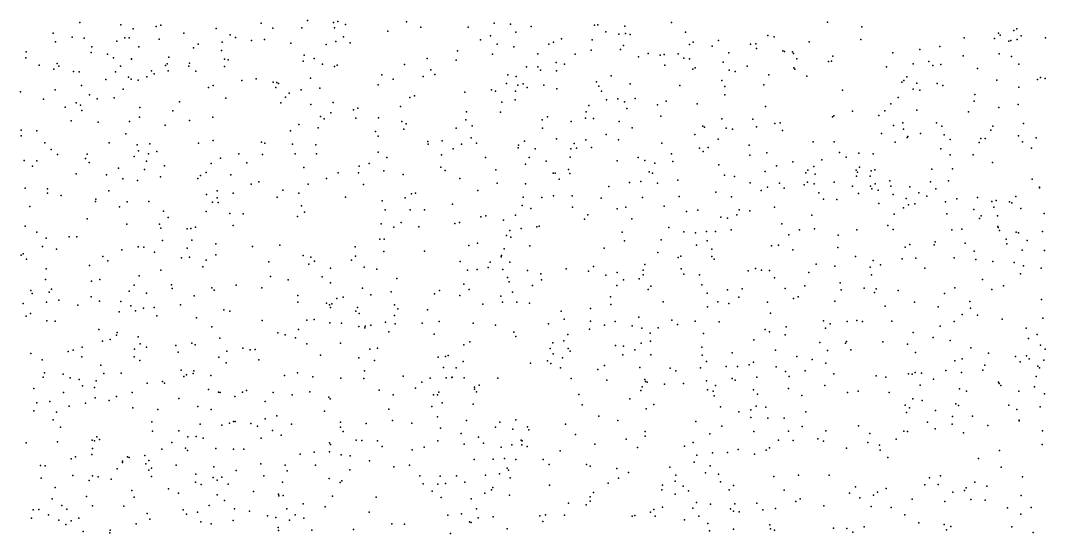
# Model space of a CAD drawing. Extents: x 2 to 99999, y 0 to 49999.
# Drawn here: x 37506 to 49996, y 43751 to 49999 of the extents above; entities that cross this region are included whole.
import ezdxf

# ---------------------------------------------------------------- set-up
doc = ezdxf.new("R2010")
doc.units = 0
doc.header["$MEASUREMENT"] = 0
doc.layers.add('points', color=50, linetype='Continuous')

msp = doc.modelspace()

# ---------------------------------------------------------------- linework, layer by layer
at = {"layer": 'points', "color": 3}
for p in [(38229, 49977, 42), (40437, 49965, 54), (41005, 49999, 90), (41321, 49976, 75), (41374, 49989, 31), (42208, 49983, 12), (43278, 49967, 15), (45439, 49974, 65), (47338, 49980, 67), (37903, 49847, 99), (38730, 49945, 44), (38880, 49896, 17), (39158, 49925, 79), (39217, 49941, 80), (39498, 49844, 11), (39891, 49901, 79), (40581, 49906, 15), (40933, 49911, 10), (41334, 49911, 93), (41466, 49949, 24), (41983, 49871, 18), (42384, 49920, 48), (42963, 49918, 60), (43479, 49954, 93), (43542, 49859, 74), (43729, 49926, 26), (44499, 49943, 41), (44540, 49945, 97), (44639, 49861, 44), (44872, 49930, 42), (44880, 49841, 35), (45610, 49858, 13), (47760, 49924, 74), (49423, 49845, 39), (49610, 49877, 97), (49645, 49897, 15), (37933, 49738, 72), (38136, 49798, 28), (38284, 49784, 54), (38682, 49747, 48), (38777, 49790, 51), (38832, 49787, 99), (39194, 49770, 88), (39670, 49713, 59), (39965, 49734, 43), (40060, 49825, 62), (40128, 49792, 78), (40319, 49757, 59), (40481, 49768, 58), (40802, 49724, 27), (41349, 49745, 33), (41444, 49802, 29), (41522, 49726, 59), (43113, 49763, 30), (43233, 49813, 44), (43315, 49712, 46), (43943, 49711, 47), (43999, 49734, 92), (44099, 49776, 43), (44472, 49764, 72), (44797, 49831, 41), (44936, 49829, 81), (45703, 49734, 2), (46013, 49754, 20), (46400, 49711, 19), (46468, 49715, 85), (46613, 49816, 96), (46691, 49800, 60), (47116, 49738, 57), (47744, 49768, 44), (49005, 49788, 89), (49373, 49780, 27), (49445, 49820, 47), (49549, 49749, 85), (49575, 49757, 6), (49649, 49767, 9), (49700, 49812, 1), (49996, 49789, 3), (37574, 49618, 37), (38367, 49608, 47), (38376, 49679, 98), (38565, 49588, 74), (38950, 49677, 84), (39614, 49667, 62), (39954, 49632, 48), (41231, 49707, 60), (42830, 49631, 14), (43256, 49589, 49), (43517, 49678, 10), (43811, 49593, 89), (44267, 49591, 11), (44462, 49640, 51), (44817, 49645, 63), (44852, 49696, 37), (45153, 49596, 69), (45520, 49592, 22), (45659, 49705, 41), (45933, 49687, 62), (46139, 49605, 5), (46476, 49660, 46), (46796, 49628, 99), (46814, 49622, 11), (46915, 49617, 31), (46926, 49599, 60), (48134, 49607, 19), (48465, 49648, 35), (48710, 49684, 62), (49431, 49594, 87), (37570, 49543, 90), (37953, 49474, 63), (38638, 49544, 8), (38858, 49530, 75), (38860, 49534, 4), (39294, 49471, 18), (39315, 49552, 5), (39564, 49478, 84), (39990, 49528, 28), (40035, 49521, 30), (40949, 49503, 48), (40963, 49576, 97), (41083, 49535, 100), (41187, 49468, 84), (42186, 49463, 28), (42461, 49537, 94), (42816, 49517, 62), (44034, 49486, 90), (44137, 49467, 45), (45036, 49557, 74), (45299, 49577, 82), (45351, 49584, 47), (45590, 49541, 53), (45657, 49533, 87), (46069, 49492, 67), (46967, 49533, 41), (47352, 49501, 87), (47388, 49506, 68), (47404, 49563, 48), (48384, 49472, 35), (48575, 49500, 99), (48721, 49464, 66), (48992, 49568, 62), (49582, 49560, 8), (49670, 49467, 49), (37733, 49457, 50), (37914, 49405, 13), (37972, 49443, 34), (38150, 49378, 11), (38221, 49374, 84), (38663, 49375, 8), (38726, 49442, 45), (39102, 49387, 15), (39135, 49351, 7), (39275, 49451, 37), (39305, 49386, 57), (39558, 49445, 59), (39642, 49382, 93), (39993, 49437, 79), (41334, 49438, 35), (41364, 49457, 16), (41910, 49336, 97), (42506, 49397, 45), (42554, 49341, 3), (43446, 49338, 94), (43673, 49434, 42), (43809, 49433, 91), (43844, 49393, 0), (44038, 49387, 98), (45358, 49456, 96), (45697, 49406, 81), (45727, 49421, 94), (46140, 49396, 34), (46215, 49380, 95), (46361, 49444, 68), (46623, 49336, 47), (46931, 49423, 94), (46940, 49407, 32), (48058, 49434, 41), (48624, 49453, 16), (49169, 49414, 72), (38548, 49279, 71), (38822, 49310, 13), (38855, 49284, 0), (38941, 49271, 76), (39047, 49313, 1), (40205, 49267, 30), (40378, 49288, 96), (40587, 49247, 39), (40628, 49245, 27), (40649, 49232, 54), (41038, 49298, 57), (41865, 49215, 9), (42047, 49285, 14), (42413, 49318, 65), (43429, 49230, 16), (43547, 49317, 82), (43565, 49213, 29), (43633, 49229, 93), (43885, 49212, 36), (44523, 49254, 69), (44703, 49324, 89), (44935, 49227, 19), (46054, 49269, 38), (46565, 49217, 39), (47089, 49320, 43), (48245, 49250, 97), (48272, 49268, 74), (48307, 49315, 26), (48427, 49237, 98), (48677, 49231, 69), (49403, 49272, 14), (49900, 49281, 97), (49934, 49305, 70), (49992, 49294, 39), (37506, 49131, 68), (37930, 49156, 49), (38248, 49209, 12), (38345, 49094, 58), (38756, 49163, 66), (39796, 49185, 86), (39855, 49209, 77), (40616, 49185, 14), (40779, 49115, 30), (40927, 49155, 64), (41155, 49175, 86), (42921, 49128, 59), (43246, 49154, 18), (43296, 49138, 29), (43538, 49137, 5), (43681, 49182, 87), (44041, 49166, 96), (44552, 49198, 97), (44584, 49139, 29), (45542, 49208, 29), (46088, 49197, 98), (46088, 49095, 4), (47523, 49151, 93), (48385, 49161, 70), (48465, 49149, 24), (48746, 49206, 92), (49136, 49096, 47), (49670, 49189, 92), (37786, 49042, 72), (38185, 48998, 12), (38239, 48967, 91), (38442, 49044, 36), (38649, 49058, 60), (39443, 49007, 17), (40007, 49055, 6), (40680, 48997, 93), (40736, 49065, 96), (41045, 48978, 5), (41317, 48999, 18), (42251, 49060, 37), (42309, 49082, 1), (43373, 49003, 97), (43533, 49032, 67), (44433, 48964, 91), (44647, 49031, 79), (44783, 49046, 9), (44868, 49010, 83), (44998, 49049, 30), (45269, 48974, 58), (45373, 49015, 61), (45751, 48984, 62), (48113, 48985, 26), (48199, 49061, 77), (49128, 49015, 37), (49662, 48978, 81), (38049, 48943, 83), (38255, 48905, 37), (38960, 48940, 63), (39364, 48901, 43), (41286, 48874, 9), (41563, 48911, 41), (41616, 48933, 4), (42138, 48952, 65), (42939, 48885, 46), (43356, 48882, 65), (44398, 48886, 46), (44895, 48928, 94), (46586, 48950, 10), (47417, 48838, 11), (47644, 48893, 80), (47965, 48844, 54), (48040, 48897, 55), (48429, 48909, 36), (49059, 48888, 69), (49426, 48941, 50), (38122, 48779, 93), (38453, 48762, 11), (38835, 48770, 22), (38957, 48821, 10), (39267, 48724, 56), (39567, 48782, 20), (39848, 48820, 89), (40899, 48733, 54), (41160, 48832, 82), (41207, 48801, 24), (41594, 48810, 62), (41868, 48815, 30), (42151, 48769, 95), (42204, 48741, 5), (42931, 48791, 31), (43011, 48716, 64), (43861, 48790, 49), (43928, 48825, 48), (44218, 48770, 33), (44392, 48808, 51), (44489, 48804, 35), (44800, 48769, 84), (45310, 48834, 43), (45819, 48714, 68), (46054, 48802, 66), (46432, 48798, 61), (46698, 48743, 43), (46765, 48754, 67), (47400, 48825, 89), (48144, 48719, 21), (48256, 48754, 54), (48667, 48754, 58), (48734, 48712, 21), (49727, 48744, 59), (37514, 48663, 76), (37516, 48593, 8), (37704, 48654, 78), (38788, 48619, 1), (40796, 48657, 24), (41132, 48691, 57), (41831, 48649, 45), (41863, 48591, 64), (42176, 48677, 30), (42816, 48686, 80), (43865, 48686, 9), (44644, 48612, 10), (44960, 48692, 83), (45725, 48611, 67), (45842, 48699, 18), (46104, 48687, 11), (46182, 48676, 71), (46473, 48705, 58), (46793, 48661, 53), (47997, 48622, 30), (48265, 48677, 42), (48318, 48588, 54), (48473, 48623, 98), (48760, 48607, 62), (49332, 48665, 68), (49353, 48711, 75), (49666, 48593, 23), (37802, 48511, 17), (38585, 48509, 69), (38929, 48485, 61), (39083, 48497, 34), (39676, 48505, 39), (39855, 48538, 13), (40444, 48516, 85), (40485, 48507, 46), (40822, 48491, 29), (41106, 48484, 6), (42470, 48525, 60), (42474, 48495, 35), (42646, 48532, 25), (42881, 48492, 33), (42999, 48572, 5), (43061, 48504, 35), (43573, 48482, 45), (43649, 48531, 92), (44038, 48559, 11), (44253, 48502, 43), (44396, 48545, 33), (44793, 48546, 31), (45320, 48507, 28), (46008, 48554, 98), (46387, 48482, 26), (47166, 48520, 44), (47422, 48522, 49), (48164, 48519, 84), (48310, 48573, 29), (48835, 48549, 14), (49186, 48515, 97), (49209, 48564, 37), (49260, 48562, 82), (49717, 48522, 6), (49882, 48569, 55), (37878, 48428, 89), (37957, 48369, 53), (38317, 48372, 18), (38893, 48341, 24), (38944, 48413, 8), (39067, 48376, 91), (39167, 48405, 83), (40165, 48375, 39), (40456, 48368, 63), (40855, 48374, 92), (41113, 48376, 39), (41864, 48397, 73), (42635, 48362, 34), (42780, 48436, 90), (43572, 48449, 74), (43777, 48436, 69), (44211, 48437, 13), (44281, 48446, 98), (44464, 48451, 69), (45437, 48377, 49), (45780, 48444, 1), (45823, 48404, 15), (45885, 48453, 34), (46392, 48361, 47), (46599, 48386, 16), (47487, 48391, 29), (47720, 48382, 32), (47897, 48377, 45), (48721, 48437, 49), (48834, 48362, 42), (49116, 48365, 80), (49827, 48443, 6), (37549, 48296, 49), (37653, 48224, 49), (37706, 48289, 5), (38299, 48317, 78), (38344, 48268, 5), (39042, 48285, 78), (39259, 48229, 98), (39829, 48256, 98), (39945, 48321, 49), (40266, 48266, 83), (41635, 48227, 27), (41754, 48258, 52), (41972, 48329, 91), (43171, 48331, 9), (43658, 48249, 36), (43706, 48332, 97), (43912, 48287, 97), (44205, 48334, 2), (44776, 48288, 79), (45034, 48330, 11), (45114, 48296, 34), (45237, 48263, 25), (45456, 48281, 11), (46017, 48242, 23), (46720, 48230, 45), (46918, 48278, 81), (47172, 48221, 5), (47270, 48302, 81), (47567, 48334, 67), (47728, 48214, 81), (49349, 48268, 2), (38185, 48130, 21), (38554, 48121, 78), (38702, 48202, 73), (39017, 48185, 37), (39211, 48095, 90), (39698, 48110, 79), (39769, 48146, 88), (40069, 48120, 95), (40957, 48208, 59), (41376, 48143, 26), (41626, 48144, 1), (41933, 48170, 16), (42169, 48125, 40), (42627, 48211, 47), (42680, 48172, 57), (43298, 48181, 21), (43996, 48141, 12), (44020, 48140, 76), (44182, 48185, 1), (44202, 48136, 82), (45166, 48156, 29), (45207, 48138, 61), (46085, 48117, 25), (46205, 48098, 64), (46580, 48159, 73), (47075, 48143, 52), (47099, 48176, 24), (47191, 48129, 55), (47688, 48177, 77), (47693, 48103, 62), (47707, 48151, 78), (47859, 48103, 71), (47870, 48168, 80), (47918, 48179, 23), (48612, 48189, 46), (48862, 48191, 51), (38752, 48069, 70), (38933, 48051, 34), (39666, 48075, 18), (40315, 48004, 43), (40411, 48036, 19), (41013, 48005, 49), (41234, 48073, 51), (41686, 48002, 41), (42861, 48076, 44), (43313, 48016, 44), (43660, 48009, 75), (44069, 48068, 23), (44676, 47979, 65), (44928, 48028, 11), (45067, 48040, 94), (45270, 48018, 66), (45517, 48055, 21), (46397, 48022, 90), (46609, 47969, 82), (46755, 48016, 64), (47056, 47997, 4), (47095, 48031, 62), (47177, 48010, 32), (47420, 48029, 29), (47644, 47981, 18), (47865, 47983, 69), (47921, 48010, 86), (48101, 48047, 55), (48113, 47982, 28), (48342, 47972, 27), (48594, 48033, 19), (48814, 48048, 31), (49832, 48065, 63), (49923, 47962, 54), (49925, 47968, 63), (37564, 47957, 27), (37836, 47947, 83), (37837, 47898, 98), (38002, 47869, 40), (38583, 47924, 8), (39772, 47878, 54), (39902, 47841, 64), (39903, 47924, 26), (40097, 47897, 7), (40635, 47848, 55), (40703, 47934, 54), (40897, 47895, 71), (41466, 47849, 51), (42192, 47838, 32), (42270, 47890, 14), (42318, 47897, 89), (43077, 47927, 29), (43630, 47847, 55), (43859, 47845, 49), (44000, 47865, 96), (44229, 47864, 47), (45085, 47845, 59), (45532, 47857, 95), (45980, 47908, 43), (46170, 47851, 30), (46532, 47930, 72), (46811, 47956, 42), (47235, 47899, 95), (47717, 47893, 83), (47881, 47948, 14), (47956, 47934, 70), (48139, 47881, 60), (48451, 47901, 54), (48550, 47858, 16), (48661, 47948, 59), (49166, 47845, 78), (49636, 47857, 82), (37618, 47735, 71), (38419, 47796, 35), (38423, 47821, 10), (38713, 47729, 79), (38807, 47789, 12), (39070, 47795, 99), (39845, 47786, 78), (39913, 47781, 1), (40930, 47741, 6), (41914, 47804, 61), (42771, 47761, 56), (43619, 47744, 89), (44232, 47724, 39), (44582, 47835, 45), (44882, 47724, 73), (45350, 47736, 67), (46695, 47725, 82), (47290, 47823, 97), (47452, 47817, 21), (47965, 47771, 60), (48265, 47718, 3), (48300, 47833, 53), (48326, 47753, 8), (48402, 47767, 51), (48777, 47792, 42), (48917, 47826, 76), (49341, 47793, 66), (49367, 47725, 2), (49394, 47807, 65), (49559, 47790, 83), (49587, 47777, 45), (39248, 47678, 83), (39306, 47598, 98), (39767, 47674, 3), (40057, 47649, 88), (40220, 47646, 97), (40883, 47610, 70), (40966, 47666, 39), (41950, 47693, 9), (42254, 47692, 17), (42428, 47693, 73), (43114, 47609, 33), (43178, 47621, 73), (43536, 47628, 75), (43726, 47711, 16), (44421, 47631, 61), (44777, 47706, 32), (45622, 47674, 32), (45758, 47691, 33), (46040, 47604, 98), (46120, 47592, 60), (46234, 47631, 53), (46264, 47695, 44), (46393, 47680, 9), (47150, 47629, 83), (48152, 47642, 66), (48795, 47643, 88), (49123, 47699, 52), (49190, 47588, 17), (49214, 47618, 58), (49411, 47621, 24), (49694, 47710, 83), (49981, 47647, 65), (37563, 47493, 73), (38319, 47585, 43), (38803, 47520, 92), (39198, 47519, 89), (39217, 47468, 39), (39581, 47466, 11), (39638, 47480, 25), (40097, 47502, 13), (41902, 47521, 95), (42056, 47480, 78), (42143, 47540, 50), (42360, 47485, 23), (42797, 47528, 47), (42854, 47540, 57), (43393, 47566, 72), (43605, 47465, 61), (43796, 47487, 99), (43826, 47496, 6), (44377, 47581, 62), (44956, 47583, 43), (45407, 47477, 47), (46782, 47522, 17), (47180, 47463, 26), (48077, 47504, 32), (49416, 47490, 34), (49420, 47477, 55), (37706, 47423, 20), (37820, 47348, 33), (38101, 47363, 68), (38192, 47366, 2), (39538, 47462, 8), (43430, 47380, 5), (43469, 47442, 17), (43483, 47361, 88), (44838, 47422, 44), (45588, 47424, 55), (45732, 47414, 54), (45867, 47428, 76), (45977, 47431, 75), (46166, 47448, 45), (46869, 47390, 41), (46999, 47450, 97), (47468, 47386, 66), (47696, 47450, 49), (48140, 47452, 33), (48855, 47451, 90), (48977, 47459, 31), (49434, 47442, 89), (49517, 47337, 89), (49640, 47420, 17), (49669, 47411, 93), (49959, 47428, 56), (37776, 47245, 80), (37946, 47215, 91), (38940, 47241, 39), (39009, 47239, 33), (39235, 47321, 24), (39536, 47227, 95), (39595, 47324, 3), (39888, 47279, 7), (40334, 47245, 75), (40667, 47263, 87), (41586, 47243, 39), (41886, 47337, 28), (41937, 47335, 68), (42970, 47260, 23), (43074, 47287, 84), (43398, 47217, 36), (43713, 47256, 18), (44619, 47226, 78), (44867, 47315, 71), (45313, 47327, 18), (45744, 47262, 97), (45875, 47316, 89), (45932, 47216, 52), (46656, 47253, 3), (46744, 47262, 10), (47467, 47236, 12), (48285, 47238, 32), (48345, 47271, 57), (48641, 47267, 52), (48651, 47303, 35), (49018, 47286, 82), (49526, 47278, 46), (49773, 47318, 78), (37515, 47140, 29), (37540, 47156, 88), (37578, 47091, 26), (38509, 47125, 57), (38740, 47207, 98), (39141, 47179, 39), (39470, 47107, 56), (39565, 47116, 54), (39886, 47146, 60), (40949, 47135, 10), (41043, 47115, 71), (41588, 47129, 74), (41933, 47187, 97), (42428, 47188, 25), (43365, 47120, 59), (43366, 47136, 44), (45272, 47172, 27), (45521, 47113, 54), (45552, 47127, 7), (45929, 47123, 98), (45957, 47091, 45), (46918, 47207, 35), (47680, 47125, 37), (48250, 47096, 87), (48416, 47103, 5), (48884, 47110, 10), (49129, 47189, 71), (49148, 47088, 7), (49713, 47201, 29), (49985, 47197, 79), (37817, 46975, 99), (38348, 47015, 24), (38570, 47073, 83), (39728, 46997, 64), (39768, 47081, 3), (40532, 47061, 8), (41021, 47033, 32), (41089, 47068, 59), (41283, 46981, 74), (41538, 47078, 57), (41694, 46993, 35), (41847, 46969, 91), (42862, 47064, 81), (43072, 46967, 71), (43203, 46990, 84), (43231, 47054, 73), (43385, 46967, 71), (43470, 47054, 4), (44155, 46976, 52), (44488, 47001, 32), (45112, 47027, 57), (45556, 46973, 29), (46462, 46977, 54), (47203, 47032, 68), (47429, 47005, 20), (47859, 46996, 50), (47896, 47077, 40), (47984, 47024, 79), (48524, 46981, 74), (49354, 47063, 56), (49616, 47053, 12), (49729, 47009, 33), (49942, 46983, 25), (37812, 46844, 26), (38473, 46846, 70), (38951, 46889, 92), (39217, 46958, 98), (40551, 46883, 21), (40766, 46839, 23), (41184, 46876, 76), (42093, 46855, 11), (42955, 46960, 16), (43442, 46867, 57), (43685, 46955, 50), (43846, 46915, 74), (43856, 46841, 85), (44427, 46948, 90), (44637, 46898, 76), (44778, 46931, 35), (44855, 46842, 69), (45044, 46854, 36), (45094, 46958, 90), (45094, 46901, 20), (45590, 46909, 48), (45780, 46901, 62), (46372, 46951, 9), (46537, 46957, 32), (46634, 46955, 84), (46692, 46863, 48), (47114, 46928, 21), (47875, 46901, 55), (49230, 46846, 71), (49691, 46914, 9), (37883, 46728, 44), (38373, 46825, 93), (38893, 46774, 65), (39346, 46778, 8), (39355, 46733, 43), (39838, 46745, 9), (39868, 46714, 40), (40133, 46774, 30), (40446, 46743, 55), (41285, 46802, 84), (41672, 46739, 2), (42908, 46786, 90), (42975, 46723, 67), (43459, 46816, 80), (43745, 46771, 27), (44771, 46773, 52), (45154, 46724, 61), (45187, 46763, 87), (45809, 46781, 22), (46122, 46718, 15), (46298, 46731, 30), (46823, 46735, 44), (47065, 46768, 76), (47493, 46803, 8), (47507, 46719, 42), (47786, 46737, 55), (47933, 46732, 72), (48891, 46742, 16), (49344, 46721, 20), (49486, 46766, 23), (37634, 46710, 60), (37649, 46673, 45), (37856, 46690, 38), (37975, 46593, 3), (38368, 46632, 77), (38830, 46701, 49), (39041, 46680, 93), (39621, 46645, 46), (40884, 46651, 61), (41359, 46613, 26), (41436, 46630, 46), (41774, 46657, 37), (42022, 46693, 74), (42550, 46668, 59), (42611, 46710, 30), (42860, 46651, 17), (43359, 46643, 7), (43503, 46692, 6), (44695, 46634, 6), (45875, 46679, 83), (46261, 46628, 98), (46924, 46612, 97), (46981, 46633, 18), (47914, 46688, 73), (48199, 46710, 31), (48767, 46673, 85), (49948, 46600, 57), (37538, 46551, 70), (37822, 46570, 5), (38205, 46532, 62), (38470, 46580, 11), (38728, 46576, 87), (38850, 46524, 18), (39006, 46494, 68), (39135, 46502, 46), (39457, 46535, 97), (39983, 46473, 84), (40884, 46569, 95), (41234, 46558, 31), (41271, 46536, 73), (41285, 46504, 44), (41299, 46549, 60), (41613, 46502, 42), (42064, 46537, 43), (42104, 46489, 58), (42467, 46477, 39), (43139, 46545, 99), (43378, 46567, 44), (43556, 46568, 27), (43708, 46558, 57), (44450, 46493, 78), (44698, 46539, 26), (45339, 46573, 6), (45876, 46511, 55), (46004, 46574, 15), (46138, 46552, 44), (46608, 46567, 55), (47429, 46580, 31), (48043, 46520, 29), (48398, 46567, 80), (48687, 46512, 25), (49073, 46575, 96), (49084, 46494, 47), (37577, 46397, 95), (37629, 46431, 30), (37826, 46342, 51), (38710, 46450, 94), (38907, 46461, 26), (39168, 46400, 17), (39652, 46379, 42), (40059, 46457, 67), (40450, 46347, 78), (40994, 46348, 20), (41085, 46357, 79), (41594, 46459, 31), (41634, 46429, 86), (42064, 46407, 59), (44095, 46458, 58), (44130, 46360, 3), (44451, 46338, 23), (45040, 46386, 45), (45444, 46350, 8), (46644, 46433, 18), (47293, 46341, 59), (47697, 46345, 9), (48982, 46419, 15), (49166, 46409, 90), (49469, 46361, 46), (49964, 46372, 35), (37929, 46338, 37), (38460, 46236, 56), (39836, 46269, 6), (40893, 46236, 21), (41277, 46318, 83), (41418, 46314, 39), (41629, 46272, 63), (41701, 46254, 76), (41705, 46277, 21), (41775, 46287, 89), (41952, 46324, 90), (42070, 46304, 5), (42402, 46312, 86), (42609, 46331, 27), (43021, 46314, 40), (43294, 46289, 26), (43940, 46303, 71), (44440, 46241, 79), (44621, 46289, 33), (44752, 46334, 93), (44959, 46280, 11), (45078, 46252, 15), (45275, 46256, 39), (45513, 46297, 31), (45727, 46338, 49), (46020, 46327, 15), (46581, 46237, 72), (46838, 46266, 80), (47317, 46252, 97), (47372, 46305, 2), (47579, 46333, 73), (47768, 46333, 52), (48123, 46335, 46), (48714, 46275, 20), (48882, 46331, 61), (49759, 46250, 35), (38507, 46095, 91), (38599, 46112, 30), (38675, 46167, 97), (38684, 46199, 15), (38940, 46146, 66), (39936, 46130, 42), (40640, 46195, 52), (40731, 46169, 71), (40856, 46135, 74), (41996, 46206, 52), (42546, 46180, 17), (43519, 46203, 37), (43541, 46152, 32), (44125, 46098, 13), (44176, 46175, 37), (45178, 46192, 12), (45182, 46095, 75), (45827, 46185, 72), (46443, 46110, 17), (46635, 46209, 92), (46822, 46170, 74), (48382, 46199, 50), (48629, 46139, 17), (48834, 46102, 77), (49791, 46127, 66), (49896, 46174, 33), (38089, 45966, 17), (38146, 45983, 44), (38259, 46022, 29), (38896, 45997, 13), (38965, 46062, 56), (39040, 46020, 8), (39401, 46039, 80), (39594, 46068, 55), (39633, 46050, 99), (40020, 45973, 23), (40216, 46010, 5), (40304, 45989, 11), (40364, 45991, 22), (40994, 46062, 54), (41405, 46068, 3), (41761, 45996, 54), (41856, 46007, 43), (42908, 46048, 65), (42981, 46084, 68), (43961, 46006, 16), (43992, 46075, 47), (44179, 46004, 42), (44204, 45970, 29), (44756, 46040, 61), (44855, 46032, 37), (44992, 45987, 24), (45070, 46067, 29), (45807, 46021, 32), (46707, 45983, 89), (47245, 46077, 61), (47339, 45981, 30), (47558, 46070, 79), (47573, 46088, 18), (47624, 45987, 40), (48015, 46086, 96), (48314, 46057, 19), (49086, 46012, 50), (49934, 46045, 68), (49993, 45994, 71), (37634, 45942, 58), (37771, 45864, 41), (38255, 45901, 64), (38891, 45902, 45), (38959, 45859, 72), (39428, 45960, 52), (39923, 45899, 30), (40409, 45867, 50), (41163, 45923, 16), (41628, 45892, 78), (41819, 45858, 9), (42597, 45898, 16), (42684, 45906, 69), (42719, 45918, 70), (42899, 45845, 68), (43927, 45853, 66), (43996, 45939, 3), (44110, 45890, 29), (44846, 45927, 31), (45187, 45925, 97), (45813, 45922, 80), (45867, 45846, 78), (46179, 45952, 74), (46437, 45839, 83), (46967, 45906, 27), (47154, 45868, 60), (48413, 45957, 76), (48893, 45855, 10), (48979, 45877, 21), (49302, 45946, 99), (49630, 45905, 91), (49686, 45841, 82), (49766, 45915, 5), (49798, 45879, 42), (49977, 45861, 47), (38485, 45799, 22), (39463, 45742, 11), (39617, 45733, 60), (40013, 45830, 11), (41698, 45733, 59), (42660, 45772, 34), (42815, 45768, 76), (43720, 45826, 90), (43967, 45821, 43), (44085, 45770, 80), (44541, 45747, 7), (44622, 45798, 42), (45053, 45771, 26), (45424, 45766, 77), (45492, 45732, 38), (45794, 45770, 86), (46106, 45784, 20), (46244, 45784, 5), (46386, 45806, 39), (46715, 45779, 96), (46828, 45723, 41), (47069, 45731, 36), (47321, 45827, 78), (48783, 45735, 58), (49234, 45739, 2), (49258, 45802, 6), (49902, 45787, 88), (49922, 45770, 51), (37782, 45656, 89), (37797, 45706, 16), (38025, 45690, 26), (38112, 45645, 50), (38221, 45626, 10), (38430, 45610, 82), (38523, 45698, 28), (38732, 45704, 4), (39235, 45602, 5), (39498, 45661, 54), (39530, 45683, 8), (39612, 45699, 21), (39824, 45677, 68), (40722, 45675, 15), (40880, 45706, 17), (41067, 45660, 4), (41411, 45644, 45), (41688, 45640, 31), (42168, 45668, 22), (42398, 45593, 22), (42499, 45643, 29), (42692, 45648, 17), (42762, 45650, 82), (42766, 45655, 52), (42914, 45646, 45), (43321, 45644, 60), (44216, 45640, 49), (44652, 45619, 87), (45115, 45626, 3), (45121, 45602, 88), (45141, 45592, 81), (45864, 45612, 55), (46179, 45637, 84), (46216, 45618, 4), (46479, 45653, 63), (46874, 45664, 19), (47419, 45696, 88), (47931, 45673, 78), (48051, 45656, 48), (48327, 45697, 1), (48373, 45692, 86), (48410, 45711, 18), (48487, 45704, 53), (48632, 45632, 9), (48972, 45712, 74), (49425, 45595, 2), (49881, 45661, 39), (37669, 45515, 31), (38032, 45467, 30), (38260, 45551, 6), (38408, 45529, 66), (38866, 45470, 62), (39050, 45581, 2), (39261, 45580, 77), (39799, 45505, 46), (39920, 45471, 13), (39940, 45469, 18), (40213, 45473, 36), (40259, 45493, 57), (40584, 45470, 52), (41031, 45476, 2), (41876, 45495, 37), (42318, 45521, 59), (42605, 45471, 22), (43038, 45507, 91), (43039, 45534, 37), (43063, 45478, 18), (43097, 45557, 42), (45065, 45491, 81), (45081, 45536, 42), (45353, 45570, 95), (45586, 45578, 63), (45879, 45499, 50), (45947, 45484, 21), (45975, 45553, 82), (46438, 45502, 65), (46863, 45515, 42), (47306, 45553, 92), (47583, 45470, 59), (47714, 45486, 92), (48091, 45470, 54), (48471, 45559, 6), (48948, 45511, 69), (49035, 45484, 40), (49430, 45579, 70), (49453, 45555, 22), (49671, 45486, 9), (49862, 45539, 11), (37707, 45342, 73), (37862, 45360, 92), (38417, 45405, 26), (38588, 45369, 38), (38676, 45419, 86), (39434, 45396, 44), (40116, 45420, 22), (40489, 45358, 52), (40817, 45441, 45), (41263, 45413, 85), (41279, 45391, 65), (42048, 45441, 70), (42539, 45441, 62), (42589, 45440, 35), (42646, 45342, 9), (44308, 45442, 2), (44931, 45389, 42), (45958, 45426, 87), (46487, 45448, 32), (47029, 45433, 60), (48378, 45390, 68), (48495, 45369, 58), (49983, 45450, 87), (37670, 45246, 17), (37943, 45229, 75), (38098, 45302, 51), (38298, 45338, 79), (38873, 45280, 33), (39179, 45260, 33), (39669, 45296, 22), (39828, 45262, 29), (41210, 45242, 64), (41995, 45265, 33), (42517, 45298, 53), (43022, 45325, 20), (44349, 45317, 69), (45130, 45268, 1), (45223, 45321, 19), (46037, 45295, 79), (46261, 45233, 67), (46405, 45257, 33), (46472, 45303, 15), (46589, 45288, 94), (47075, 45234, 85), (48286, 45315, 96), (48302, 45226, 26), (48339, 45280, 69), (48655, 45248, 91), (48905, 45331, 96), (48938, 45311, 12), (49548, 45315, 88), (49648, 45261, 38), (49930, 45295, 98), (37903, 45135, 2), (39107, 45112, 10), (40054, 45093, 42), (40101, 45115, 32), (40123, 45115, 42), (40489, 45146, 5), (40629, 45182, 62), (41405, 45105, 76), (41719, 45092, 9), (42038, 45129, 82), (42276, 45094, 49), (42588, 45172, 96), (42939, 45129, 47), (43347, 45107, 26), (43542, 45137, 78), (44554, 45181, 100), (44783, 45125, 40), (45736, 45114, 85), (46407, 45162, 65), (46613, 45157, 4), (46813, 45154, 95), (48558, 45106, 76), (48865, 45174, 53), (49105, 45178, 51), (49677, 45133, 58), (49677, 45122, 38), (37992, 45044, 60), (39114, 44997, 4), (39437, 45003, 41), (39694, 45082, 60), (39959, 45072, 37), (40312, 45089, 6), (40395, 45057, 64), (40575, 45005, 88), (40807, 45081, 77), (41405, 45046, 61), (41439, 44991, 57), (42625, 45032, 25), (42874, 44967, 93), (43295, 45045, 67), (43506, 45020, 63), (43683, 45050, 3), (43700, 45012, 11), (44147, 45081, 13), (45116, 44993, 41), (45904, 44965, 70), (46054, 45056, 36), (46443, 44994, 78), (46864, 44998, 49), (47030, 45052, 42), (47320, 45000, 97), (47718, 45063, 47), (47857, 44969, 39), (48268, 44998, 12), (48316, 44995, 85), (48650, 45024, 87), (48858, 45083, 12), (48996, 44978, 81), (49293, 45067, 82), (49961, 45000, 71), (37574, 44856, 15), (37958, 44866, 7), (38378, 44886, 3), (38406, 44878, 28), (38436, 44927, 59), (38468, 44896, 86), (39351, 44858, 43), (39547, 44927, 56), (39647, 44933, 66), (39731, 44913, 87), (40440, 44912, 20), (40681, 44949, 8), (41270, 44853, 97), (41596, 44889, 78), (41666, 44882, 95), (41858, 44880, 86), (42590, 44878, 97), (43088, 44923, 13), (43146, 44851, 18), (43606, 44886, 65), (43618, 44880, 67), (44270, 44956, 7), (44885, 44901, 95), (45118, 44938, 81), (45703, 44861, 59), (46743, 44886, 68), (46922, 44882, 42), (47224, 44904, 7), (47292, 44877, 30), (47833, 44858, 96), (48176, 44901, 4), (38384, 44786, 63), (39230, 44779, 5), (39517, 44789, 13), (39542, 44762, 50), (39886, 44787, 74), (40102, 44777, 38), (40228, 44776, 47), (40914, 44717, 53), (41086, 44741, 74), (41273, 44746, 88), (41285, 44833, 33), (41912, 44811, 34), (42278, 44769, 47), (42423, 44802, 13), (42911, 44839, 29), (43364, 44804, 90), (43495, 44830, 92), (43616, 44832, 11), (43680, 44812, 70), (44084, 44757, 80), (44505, 44839, 74), (45024, 44800, 34), (45598, 44813, 26), (45940, 44732, 44), (46121, 44739, 96), (46253, 44775, 38), (46451, 44717, 69), (46592, 44766, 27), (46635, 44796, 52), (47572, 44792, 85), (47974, 44825, 47), (47983, 44764, 10), (49436, 44762, 17), (49954, 44835, 39), (38123, 44660, 56), (38175, 44686, 32), (38376, 44713, 78), (38750, 44614, 53), (38751, 44633, 74), (38809, 44686, 24), (38830, 44678, 86), (39022, 44700, 42), (39032, 44600, 27), (39068, 44639, 7), (40433, 44601, 43), (41414, 44708, 96), (41524, 44697, 33), (41760, 44635, 45), (43033, 44653, 12), (43266, 44657, 51), (43403, 44665, 52), (43543, 44652, 50), (43874, 44650, 8), (43947, 44591, 98), (45715, 44619, 72), (45746, 44703, 75), (48077, 44677, 69), (49179, 44663, 79), (37751, 44579, 44), (37805, 44576, 55), (38684, 44538, 15), (39069, 44523, 96), (39104, 44545, 75), (39403, 44584, 78), (39642, 44472, 6), (39861, 44563, 68), (40136, 44516, 13), (40732, 44581, 77), (40756, 44512, 22), (41099, 44584, 92), (41520, 44528, 54), (42056, 44561, 37), (42247, 44581, 69), (43344, 44479, 53), (43436, 44548, 75), (43454, 44524, 86), (44403, 44589, 64), (44449, 44570, 30), (44773, 44543, 71), (44915, 44492, 94), (45418, 44559, 43), (45854, 44490, 47), (45909, 44576, 46), (46012, 44473, 16), (49454, 44558, 89), (37758, 44425, 100), (38144, 44458, 10), (38341, 44398, 28), (38382, 44455, 32), (38451, 44440, 4), (38612, 44413, 72), (39103, 44443, 63), (39638, 44375, 3), (39709, 44346, 94), (39852, 44433, 35), (39903, 44399, 33), (39960, 44437, 67), (40038, 44352, 63), (40471, 44452, 52), (40697, 44375, 24), (41269, 44422, 2), (41402, 44371, 3), (41421, 44391, 90), (42372, 44455, 55), (42412, 44355, 55), (42593, 44353, 39), (42621, 44449, 43), (42685, 44359, 76), (42820, 44451, 62), (42919, 44375, 17), (43173, 44462, 90), (43473, 44427, 78), (44669, 44363, 80), (44792, 44426, 61), (45331, 44340, 24), (45484, 44390, 44), (45493, 44461, 14), (46036, 44379, 65), (46687, 44445, 31), (46988, 44460, 75), (47359, 44463, 9), (48526, 44344, 30), (48582, 44429, 63), (48687, 44346, 62), (48718, 44452, 20), (49137, 44376, 16), (49717, 44439, 63), (37930, 44310, 37), (38861, 44273, 19), (39309, 44296, 26), (39431, 44241, 40), (39904, 44221, 33), (40347, 44263, 7), (40648, 44228, 62), (42524, 44267, 85), (43163, 44241, 8), (43245, 44283, 53), (43261, 44309, 89), (43463, 44219, 8), (43953, 44339, 89), (44488, 44250, 20), (45322, 44283, 70), (45482, 44229, 38), (45580, 44328, 71), (45646, 44269, 58), (46140, 44282, 61), (46196, 44337, 85), (46812, 44277, 40), (47606, 44240, 85), (47683, 44317, 60), (47900, 44216, 83), (47949, 44256, 69), (48055, 44298, 6), (48866, 44252, 41), (49010, 44276, 63), (49029, 44306, 58), (49281, 44329, 12), (37893, 44171, 90), (38010, 44091, 11), (38311, 44201, 48), (38890, 44194, 40), (39804, 44090, 11), (39993, 44153, 61), (40653, 44208, 99), (40705, 44212, 4), (40952, 44113, 85), (41307, 44206, 26), (41840, 44193, 62), (42631, 44188, 27), (42999, 44173, 91), (44183, 44119, 17), (44401, 44100, 29), (44447, 44197, 26), (44448, 44143, 66), (45744, 44128, 5), (45916, 44108, 2), (46212, 44111, 76), (46478, 44121, 59), (46953, 44141, 1), (47008, 44172, 63), (47734, 44186, 42), (48373, 44167, 3), (48771, 44140, 53), (49085, 44165, 99), (49260, 44158, 16), (49698, 44212, 13), (37660, 44037, 12), (37729, 44042, 20), (37847, 43977, 31), (38069, 44047, 22), (38382, 44088, 7), (38766, 44084, 9), (39049, 43993, 95), (39490, 44039, 98), (39528, 43987, 47), (39662, 44011, 89), (40114, 44053, 22), (40296, 44023, 58), (40514, 43967, 71), (40753, 44052, 88), (40852, 43978, 68), (41220, 44074, 35), (41756, 44011, 60), (42712, 43972, 71), (42881, 43991, 82), (43061, 44049, 20), (43905, 43977, 18), (44137, 43975, 82), (44994, 43971, 22), (45183, 44009, 7), (45224, 44043, 72), (45331, 44072, 64), (45697, 44060, 39), (46158, 44050, 3), (46195, 44021, 27), (46263, 44013, 54), (46551, 44040, 16), (46708, 44056, 26), (47297, 44088, 33), (47870, 44081, 56), (48116, 44069, 4), (48283, 43976, 11), (49532, 44062, 67), (49695, 43986, 93), (49822, 44068, 46), (37641, 43939, 48), (37972, 43911, 18), (38059, 43860, 47), (38125, 43904, 14), (38219, 43938, 20), (38916, 43869, 56), (39084, 43925, 65), (39703, 43891, 7), (39831, 43869, 23), (40097, 43910, 45), (40619, 43947, 20), (40784, 43913, 69), (40957, 43938, 79), (42030, 43870, 89), (42184, 43865, 94), (42976, 43891, 69), (42998, 43886, 53), (43082, 43943, 71), (43266, 43955, 80), (43833, 43965, 94), (43872, 43898, 52), (44958, 43963, 0), (45240, 43960, 63), (45598, 43915, 53), (45773, 43960, 89), (45881, 43871, 2), (46638, 43855, 2), (48454, 43879, 46), (48763, 43860, 9), (38270, 43773, 9), (38594, 43759, 81), (38597, 43793, 96), (40645, 43822, 52), (40651, 43787, 12), (41056, 43793, 69), (41565, 43798, 93), (42747, 43751, 98), (43435, 43806, 52), (45901, 43783, 0), (46194, 43804, 6), (46647, 43806, 55), (46696, 43793, 92), (47414, 43815, 89), (47576, 43813, 75), (47649, 43766, 39), (47786, 43831, 31), (48791, 43797, 68), (48843, 43836, 22), (49586, 43833, 56), (49845, 43764, 55)]:
    msp.add_point(p, dxfattribs=at)

doc.saveas('drawing.dxf')
